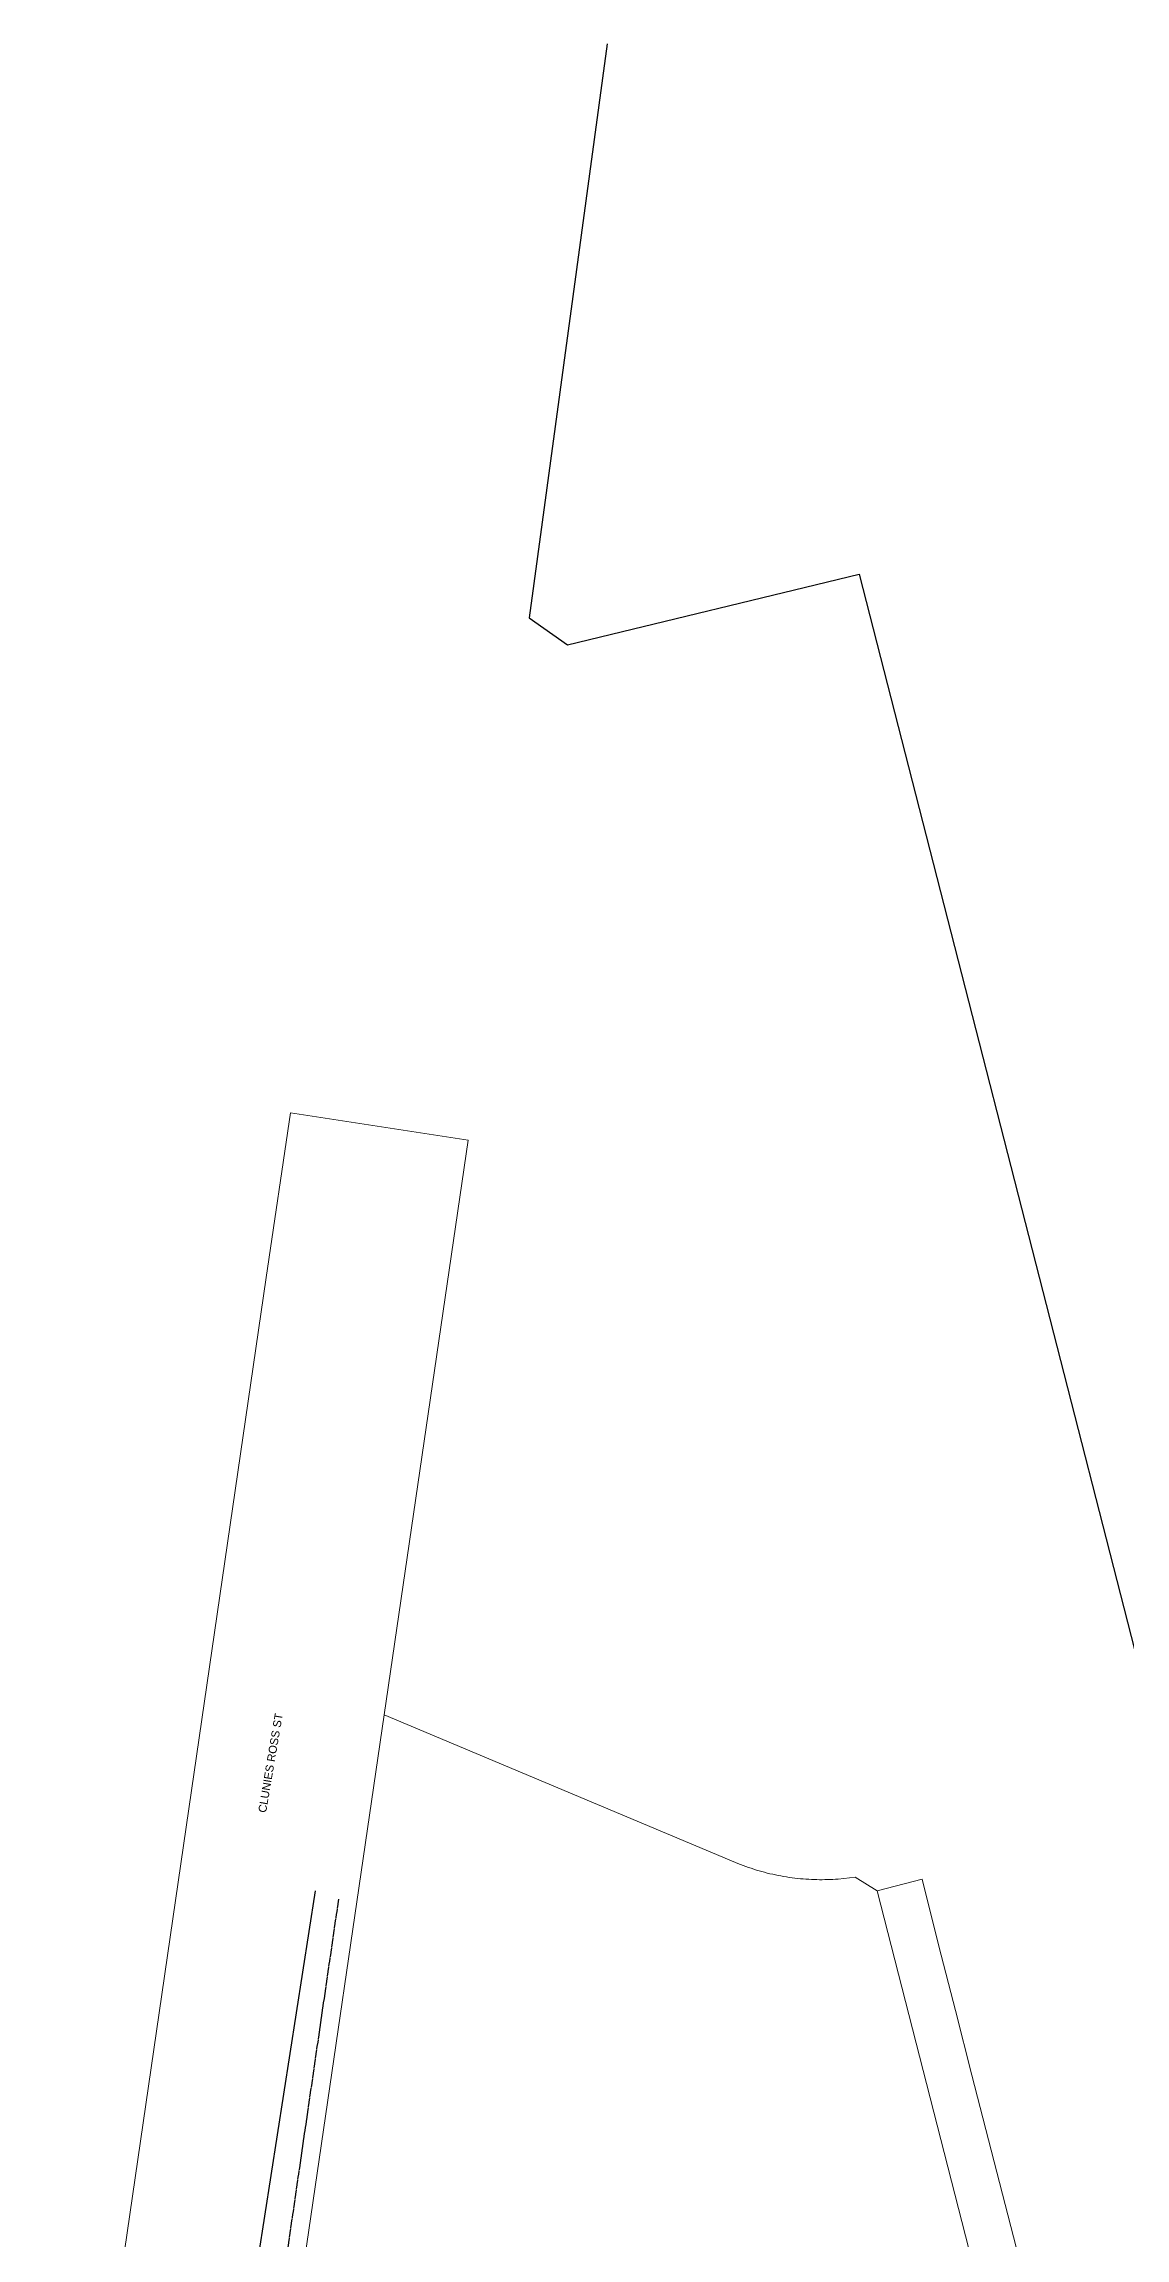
# Model space of a CAD drawing. Header units: metres. Extents: x 307322 to 308805, y 6255611 to 6257083.
# Drawn here: x 308056.8 to 308300.1, y 6256590 to 6257083.5 of the extents above; entities that cross this region are included whole.
import ezdxf

# ---------------------------------------------------------------- set-up
doc = ezdxf.new("R2010")
doc.units = ezdxf.units.M
doc.linetypes.add('Cable Exist OH', pattern=[1, 1, 0])
doc.layers.add('Cadastre Land Parcels_SP_EXT', color=9, linetype='Continuous', lineweight=5)
doc.layers.add('Cadastre Roads_SP_EXT', color=9, linetype='Continuous', lineweight=5)
doc.layers.add('Features_HIDE', color=1, linetype='Continuous', plot=False)
doc.layers.add('Mains_HV_EXT', color=7, linetype='Continuous')
doc.layers.add('Mains_TR_EXT', color=7, linetype='Continuous')
doc.styles.get("Standard").update_dxf_attribs({"font": 'arial.ttf'})
doc.linetypes.add('Cable E OH', pattern='A,9.4,["E",Standard,S=1.7,R=0,X=0,Y=-1],0', length=9.4)
doc.linetypes.add('Cable P UG', pattern='A,6,-0.5,["P",Standard,S=1.7,R=0,X=0.5,Y=-1],-2.9', length=9.4)

msp = doc.modelspace()

# ---------------------------------------------------------------- linework, layer by layer
at = {"layer": 'Cadastre Land Parcels_SP_EXT', "linetype": 'Continuous'}
msp.add_lwpolyline([(308295.95, 6256466.36), (308244.28, 6256668.08), (308239.36, 6256671.19), (308235.53, 6256670.75), (308234.93, 6256670.7), (308234.34, 6256670.67), (308233.74, 6256670.64), (308233.15, 6256670.62), (308232.55, 6256670.61), (308231.95, 6256670.6), (308231.95, 6256670.6), (308231.36, 6256670.6), (308230.76, 6256670.61), (308230.16, 6256670.62), (308229.53, 6256670.65), (308228.9, 6256670.68), (308228.27, 6256670.72), (308227.64, 6256670.77), (308227.02, 6256670.82), (308226.39, 6256670.88), (308225.76, 6256670.95), (308225.14, 6256671.03), (308224.51, 6256671.12), (308223.89, 6256671.22), (308223.26, 6256671.32), (308222.64, 6256671.43), (308222.02, 6256671.55), (308221.41, 6256671.67), (308220.79, 6256671.81), (308220.17, 6256671.95), (308219.56, 6256672.1), (308218.95, 6256672.26), (308218.34, 6256672.42), (308217.74, 6256672.59), (308217.13, 6256672.77), (308216.53, 6256672.96), (308215.93, 6256673.16), (308215.33, 6256673.36), (308214.74, 6256673.57), (308214.14, 6256673.79), (308213.55, 6256674.01), (308212.97, 6256674.25), (308212.39, 6256674.49), (308133.34, 6256707.65), (308096.57, 6256456.38)], dxfattribs=at)
at = {"layer": 'Cadastre Roads_SP_EXT', "linetype": 'Continuous'}
msp.add_lwpolyline([(308133.34, 6256707.65), (308152.25, 6256836.89), (308112.28, 6256843.1), (308106.78, 6256806.05), (308089.41, 6256686.55), (308056.78, 6256462.31), (308096.57, 6256456.38), (308133.34, 6256707.65)], close=True, dxfattribs=at)
msp.add_lwpolyline([(308276.83, 6256583.02), (308273.1, 6256597.55), (308269.37, 6256612.08), (308265.64, 6256626.61), (308261.91, 6256641.14), (308258.18, 6256655.68), (308254.44, 6256670.68), (308244.28, 6256668.08), (308295.95, 6256466.36)], dxfattribs=at)
at = {"layer": 'Features_HIDE', "linetype": 'Cable P UG'}
msp.add_lwpolyline([(308183.58, 6257083.5), (308166, 6256954.4), (308174.59, 6256948.32), (308240.22, 6256964.22), (308382.5, 6256409.09), (308466.56, 6256395.63), (308470.2, 6256387.35), (308463.86, 6256367.61), (308463.88, 6256361.11)], dxfattribs=at)
at = {"layer": 'Mains_HV_EXT', "linetype": 'Cable P UG'}
msp.add_lwpolyline([(308117.83, 6256668.07), (308086.46, 6256466.9)], dxfattribs=at)
at = {"layer": 'Mains_HV_EXT', "linetype": 'Cable E OH'}
msp.add_lwpolyline([(308117.83, 6256668.07), (308086.46, 6256466.9)], dxfattribs=at)
at = {"layer": 'Mains_TR_EXT', "linetype": 'Cable Exist OH'}
msp.add_lwpolyline([(308123.07, 6256666.18), (308093.87, 6256465.63)], dxfattribs=at)

# ---------------------------------------------------------------- texts
at = {"layer": 'Cadastre Roads_SP_EXT'}
msp.add_text('CLUNIES ROSS ST', height=1.8, rotation=80.3167, dxfattribs=at).set_placement((308106.77, 6256685.56))

doc.saveas('drawing.dxf')
